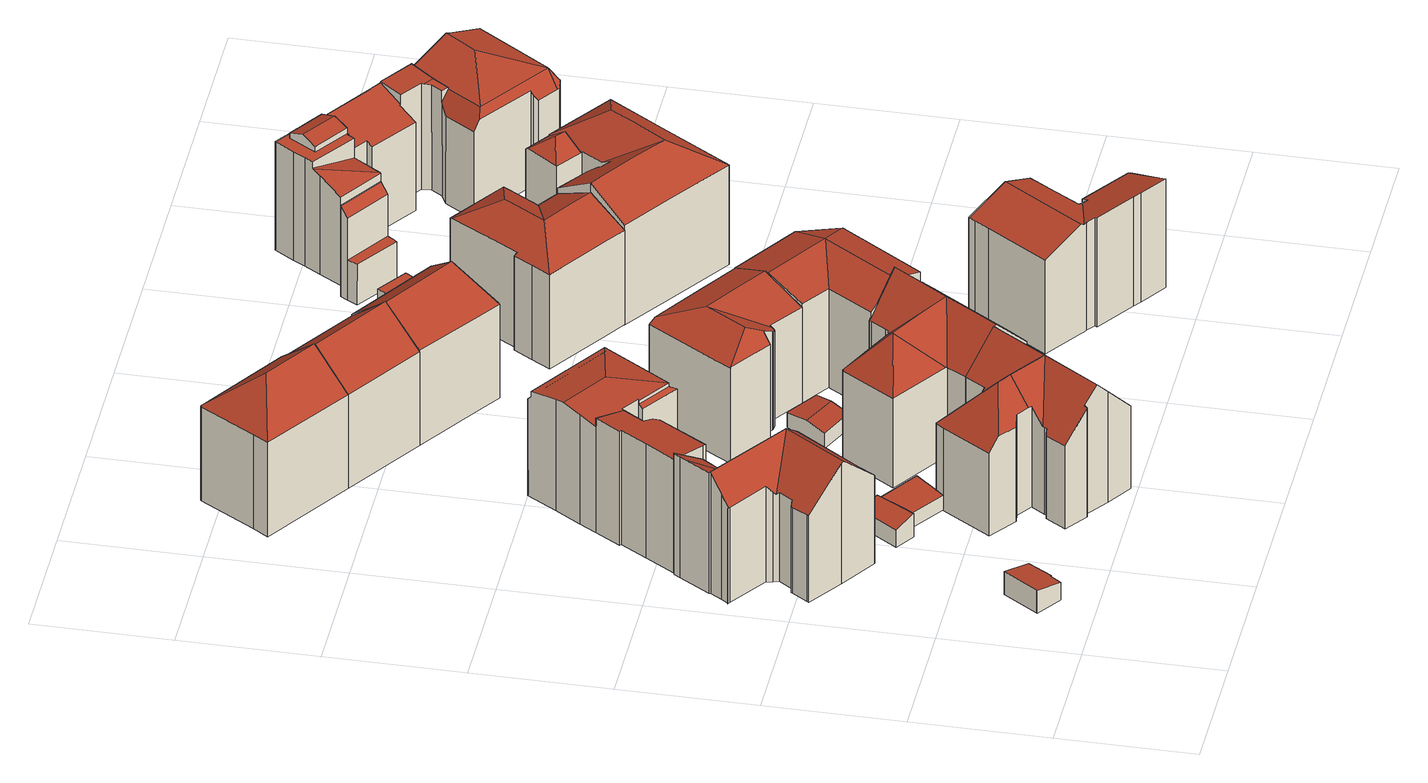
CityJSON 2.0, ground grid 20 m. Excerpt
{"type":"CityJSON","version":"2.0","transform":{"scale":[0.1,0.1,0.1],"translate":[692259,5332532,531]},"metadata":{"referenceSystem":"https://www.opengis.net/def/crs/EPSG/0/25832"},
"CityObjects":{
"building1":{"type":"Building","attributes":{"Gemeindeschluessel":"09162000","HoeheDach":"537.065","HoeheGrund":"533.323","Methode":"2000","NiedrigsteTraufeDesGebaeudes":"536.102","Geometrietyp2DReferenz":"3000","function":"31001_2000","roofType":"2100","measuredHeight":3.74,"storeysAboveGround":1},"geometry":[{"type":"MultiSurface","lod":"2","boundaries":[[[0,1,2,3]],[[4,5,2,1,6,7,8]],[[9,8,7,10]],[[11,4,8,9]],[[10,7,6,12]],[[12,6,1,0]],[[9,10,12,0,3,13,11]],[[3,2,5,13]],[[13,5,4,11]]],"semantics":{"surfaces":[{"type":"WallSurface"},{"type":"RoofSurface"},{"type":"GroundSurface"}],"values":[0,1,0,0,0,0,2,0,0]}}]},
"building2":{"type":"Building","attributes":{"Gemeindeschluessel":"09162000","HoeheDach":"552.970","HoeheGrund":"533.134","Methode":"2000","NiedrigsteTraufeDesGebaeudes":"547.145","Geometrietyp2DReferenz":"3000","function":"31001_9998","roofType":"3100","measuredHeight":19.84},"geometry":[{"type":"MultiSurface","lod":"2","boundaries":[[[14,15,16,17,18,19]],[[20,21,22,23]],[[24,25,26,27]],[[28,29,30,31,32,33,34,35,36,37]],[[38,36,35,39]],[[40,41,42,43]],[[44,45,46,47]],[[48,34,33,49]],[[31,50,51,32]],[[27,26,52,53]],[[54,55,45,44]],[[21,20,55,54]],[[41,56,57,58,38,39,48,49,51,50,22,21,54,44,47,59,60,61,24,27,53,62,15,14,42]],[[58,37,36,38]],[[47,46,63,59]],[[24,61,64,65,25]],[[49,33,32,51]],[[59,63,66,60]],[[62,67,16,15]],[[17,16,67,52,26,25,65]],[[29,68,66,63,46,45,55,20,23,30]],[[41,40,69,56]],[[56,69,70,57]],[[71,43,42,14,19]],[[28,70,69,40,43,71,29]],[[53,52,67,62]],[[39,35,34,48]],[[29,71,19,18,64,68]],[[61,60,66,68,64]],[[18,17,65,64]],[[22,50,31,30,23]],[[58,57,70,28,37]]],"semantics":{"surfaces":[{"type":"WallSurface"},{"type":"RoofSurface"},{"type":"GroundSurface"}],"values":[0,0,0,1,0,0,0,0,0,0,0,0,2,0,0,0,0,0,0,1,1,0,0,0,1,0,0,1,0,1,0,0]}}]},
"building3":{"type":"Building","attributes":{"Gemeindeschluessel":"09162000","HoeheDach":"537.483","HoeheGrund":"533.658","Methode":"2000","NiedrigsteTraufeDesGebaeudes":"536.543","Geometrietyp2DReferenz":"3000","function":"31001_2000","roofType":"2100","measuredHeight":3.83},"geometry":[{"type":"MultiSurface","lod":"2","boundaries":[[[72,73,74,75]],[[75,76,77,78,72]],[[79,76,75,74]],[[78,80,73,72]],[[77,81,80,78]],[[79,74,73,80,81]],[[76,79,81,77]]],"semantics":{"surfaces":[{"type":"WallSurface"},{"type":"GroundSurface"},{"type":"RoofSurface"}],"values":[0,1,0,0,0,2,0]}}]},
"building4":{"type":"Building","attributes":{"Gemeindeschluessel":"09162000","HoeheDach":"536.831","HoeheGrund":"533.705","Methode":"2000","NiedrigsteTraufeDesGebaeudes":"536.038","Geometrietyp2DReferenz":"3000","function":"31001_2000","roofType":"1000","measuredHeight":3.13},"geometry":[{"type":"MultiSurface","lod":"2","boundaries":[[[77,82,83,84]],[[78,77,84,85,86]],[[87,88,83,82,89]],[[85,88,87,86]],[[84,83,88,85]],[[86,87,89,78]],[[78,89,82,77]]],"semantics":{"surfaces":[{"type":"WallSurface"},{"type":"GroundSurface"},{"type":"RoofSurface"}],"values":[0,1,2,0,0,0,0]}}]},
"building5":{"type":"Building","attributes":{"Gemeindeschluessel":"09162000","HoeheDach":"553.841","HoeheGrund":"533.612","Methode":"2000","NiedrigsteTraufeDesGebaeudes":"547.075","Geometrietyp2DReferenz":"3000","function":"31001_1000","roofType":"3100","measuredHeight":20.23,"storeysAboveGround":4},"geometry":[{"type":"MultiSurface","lod":"2","boundaries":[[[90,91,92,93,94]],[[95,96,97,98,99]],[[100,101,102,103,104,105]],[[98,103,102,106,107]],[[98,97,108,103]],[[109,110,92,91]],[[111,112,100,105,113]],[[114,115,116,117]],[[118,119,117,116]],[[104,103,108,120]],[[121,122,123,124]],[[125,119,118,107,106]],[[109,126,127,110]],[[128,129,123,122]],[[95,130,131,96]],[[128,130,95,99,129]],[[132,101,100,112]],[[105,104,120,133,134,113]],[[118,116,115,135,136,94,93,98,107]],[[121,124,127,126]],[[90,94,136,137]],[[127,124,123,129,99,98,93,92,110]],[[121,126,109,91,90,137,138,114,117,119,125,132,112,111,139,140,131,130,128,122]],[[139,134,133,140]],[[132,125,106,102,101]],[[137,136,135,138]],[[138,135,115,114]],[[140,133,120,108,97,96,131]],[[111,113,134,139]]],"semantics":{"surfaces":[{"type":"WallSurface"},{"type":"RoofSurface"},{"type":"GroundSurface"}],"values":[0,1,1,1,1,0,0,0,0,1,0,0,0,0,0,0,0,1,1,0,0,1,2,0,0,0,0,0,0]}}]},
"building6":{"type":"Building","attributes":{"Gemeindeschluessel":"09162000","HoeheDach":"551.657","HoeheGrund":"532.970","Methode":"2000","NiedrigsteTraufeDesGebaeudes":"548.810","Geometrietyp2DReferenz":"3000","function":"31001_1000","roofType":"3200","measuredHeight":18.69,"storeysAboveGround":4},"geometry":[{"type":"MultiSurface","lod":"2","boundaries":[[[141,142,143,144]],[[145,146,147,148,149]],[[150,151,152,153,154,155,156,157,158,159]],[[160,161,162,163]],[[164,165,142,141]],[[166,167,168,169]],[[170,171,152,151,172]],[[146,173,174,175,176,147]],[[177,178,167,166]],[[173,179,158,157,174]],[[180,160,163,181]],[[182,183,184,185]],[[159,186,150]],[[155,187,156]],[[161,155,154,162]],[[188,159,158,179]],[[178,143,142,165,172,151,150,186,184,183,168,167]],[[156,187,175,174,157]],[[189,187,155,161,190]],[[189,148,147,176]],[[180,145,149,191,160]],[[180,181,192,171,170,164,141,144,177,166,169,182,185,188,179,173,146,145]],[[169,168,183,182]],[[192,181,163,162,154,153]],[[192,153,152,171]],[[191,149,148,189,190]],[[176,175,187,189]],[[185,184,186,159,188]],[[170,172,165,164]],[[190,161,160,191]],[[144,143,178,177]]],"semantics":{"surfaces":[{"type":"WallSurface"},{"type":"RoofSurface"},{"type":"GroundSurface"}],"values":[0,0,1,1,0,0,0,0,0,0,0,0,0,1,0,0,1,1,0,1,0,2,0,0,0,1,0,0,0,0,0]}}]},
"building7":{"type":"Building","attributes":{"Gemeindeschluessel":"09162000","HoeheDach":"536.974","HoeheGrund":"533.660","Methode":"1000","NiedrigsteTraufeDesGebaeudes":"536.974","Geometrietyp2DReferenz":"3000","function":"31001_2000","roofType":"1000","measuredHeight":3.31},"geometry":[{"type":"MultiSurface","lod":"2","boundaries":[[[193,194,195,196]],[[197,193,196,198]],[[199,197,198,200]],[[200,198,196,195,201,202]],[[194,203,201,195]],[[204,203,194,193,197,199]],[[203,204,202,201]],[[204,199,200,202]]],"semantics":{"surfaces":[{"type":"WallSurface"},{"type":"GroundSurface"},{"type":"RoofSurface"}],"values":[0,0,0,1,0,2,0,0]}}]},
"building8":{"type":"Building","attributes":{"Gemeindeschluessel":"09162000","HoeheDach":"554.195","HoeheGrund":"533.604","Methode":"1000","NiedrigsteTraufeDesGebaeudes":"548.912","Geometrietyp2DReferenz":"3000","function":"31001_1000","roofType":"3200","measuredHeight":20.59,"storeysAboveGround":5},"geometry":[{"type":"MultiSurface","lod":"2","boundaries":[[[205,206,207,208]],[[209,205,208,210,211,212,213,214,215]],[[216,217,214,213,212,218]],[[206,205,209,215,219,220]],[[206,220,221,207]],[[221,216,218,222,223,207]],[[210,223,222,211]],[[211,222,218,212]],[[207,223,210,208]],[[221,220,219,217,216]],[[214,217,219,215]]],"semantics":{"surfaces":[{"type":"WallSurface"},{"type":"GroundSurface"},{"type":"RoofSurface"}],"values":[0,1,0,0,2,2,0,0,0,2,0]}}]},
"building9":{"type":"Building","attributes":{"Gemeindeschluessel":"09162000","HoeheDach":"553.836","HoeheGrund":"533.640","Methode":"1000","NiedrigsteTraufeDesGebaeudes":"548.114","Geometrietyp2DReferenz":"3000","function":"31001_9998","roofType":"3100","measuredHeight":20.2,"storeysAboveGround":4},"geometry":[{"type":"MultiSurface","lod":"2","boundaries":[[[224,225,226,227]],[[228,229,230,231,232,233,234]],[[235,236,237,238]],[[234,233,239,240]],[[241,242,243,244]],[[245,246,242,241]],[[247,248,225,224]],[[238,237,248,247]],[[95,249,250,251,252,130]],[[240,239,253,254,255,256]],[[257,258,259,243,242,246,260,261,229,262,263]],[[264,263,262,229,250,249,95]],[[265,266,251,250,267,268,269,270,271]],[[271,270,256,255]],[[122,272,273,244,243,259,258,257]],[[227,226,274,275]],[[267,250,229,228,234,268]],[[260,246,245,276,275,274]],[[233,232,277,278,253,239]],[[232,231,230,279,236,235,280,281,277]],[[128,282,122,257,263,264,95,130]],[[229,261,260,274,226,225,248,237,236,279,230]],[[241,244,273,272,122,282,128,130,252,251,266,265,271,255,254,253,278,277,281,280,235,238,247,224,227,275,276,245]],[[269,234,240,256,270]],[[268,234,269]]],"semantics":{"surfaces":[{"type":"WallSurface"},{"type":"RoofSurface"},{"type":"GroundSurface"}],"values":[0,1,0,1,0,0,0,0,0,0,1,1,0,0,0,0,1,0,0,0,0,1,2,1,1]}}]},
"building10":{"type":"Building","attributes":{"Gemeindeschluessel":"09162000","HoeheDach":"536.440","HoeheGrund":"533.520","Methode":"1000","NiedrigsteTraufeDesGebaeudes":"536.001","Geometrietyp2DReferenz":"3000","function":"31001_2000","roofType":"3100","measuredHeight":2.92},"geometry":[{"type":"MultiSurface","lod":"2","boundaries":[[[283,284,285,286,287,288]],[[289,290,283,288,291]],[[285,284,292,293,294,286]],[[291,288,287,286,294,295,296,297]],[[298,299,300,292,284,283,290,289]],[[300,299,298,297,296,295,294,293,292]],[[298,289,291,297]]],"semantics":{"surfaces":[{"type":"RoofSurface"},{"type":"WallSurface"},{"type":"GroundSurface"}],"values":[0,0,1,1,1,2,1]}}]},
"building11":{"type":"Building","attributes":{"Gemeindeschluessel":"09162000","HoeheDach":"554.103","HoeheGrund":"533.640","Methode":"1000","NiedrigsteTraufeDesGebaeudes":"548.835","Geometrietyp2DReferenz":"3000","function":"31001_1000","roofType":"3100","measuredHeight":20.46,"storeysAboveGround":5},"geometry":[{"type":"MultiSurface","lod":"2","boundaries":[[[215,301,302,303]],[[206,304,301,215,305,205]],[[306,307,206,205]],[[308,302,301,304]],[[309,306,205,305,215,303]],[[307,306,309,303,302,308]],[[307,308,304,206]]],"semantics":{"surfaces":[{"type":"WallSurface"},{"type":"RoofSurface"},{"type":"GroundSurface"}],"values":[0,0,0,1,2,0,1]}}]},
"building12":{"type":"Building","attributes":{"Gemeindeschluessel":"09162000","HoeheDach":"551.790","HoeheGrund":"533.490","Methode":"2000","NiedrigsteTraufeDesGebaeudes":"549.009","Geometrietyp2DReferenz":"3000","function":"31001_1000","roofType":"3200","measuredHeight":18.3,"storeysAboveGround":4},"geometry":[{"type":"MultiSurface","lod":"2","boundaries":[[[310,311,312,313,314,315]],[[316,317,318,319]],[[320,321,319,318,322,323]],[[324,325,326,327]],[[328,329,325,324]],[[327,326,330,331]],[[322,318,317,332,312,311,310]],[[333,332,317,316]],[[334,335,336,337]],[[338,339,340,341,342,343]],[[320,323,329,328]],[[336,335,344,345,346]],[[333,347,348,313,312,332]],[[349,331,330,344,335,334]],[[350,337,336,346,338,343]],[[344,330,326,325,329,323,322,310,345]],[[346,345,310,315,340,339,338]],[[315,314,313,348,351,352,341,340]],[[347,333,316,319,321,320,328,324,327,331,349,334,337,350,343,342,341,352,351,348]]],"semantics":{"surfaces":[{"type":"RoofSurface"},{"type":"WallSurface"},{"type":"GroundSurface"}],"values":[0,1,1,1,1,1,0,1,1,1,1,0,1,1,1,0,0,1,2]}}]},
"building13":{"type":"Building","attributes":{"Gemeindeschluessel":"09162000","HoeheDach":"554.140","HoeheGrund":"533.620","Methode":"2000","NiedrigsteTraufeDesGebaeudes":"548.864","Geometrietyp2DReferenz":"3000","function":"31001_1000","roofType":"3200","measuredHeight":20.52,"storeysAboveGround":5},"geometry":[{"type":"MultiSurface","lod":"2","boundaries":[[[303,353,354,355]],[[354,356,357]],[[358,359,360,361,362,306]],[[361,360,363,357,356,364,362]],[[356,354,353,364]],[[362,364,353,303,365,306]],[[363,360,359,366,367,355,354,357]],[[367,366,359,358,306,365,303,355]]],"semantics":{"surfaces":[{"type":"WallSurface"},{"type":"RoofSurface"},{"type":"GroundSurface"}],"values":[0,1,0,1,1,0,0,2]}}]},
"building14":{"type":"Building","attributes":{"Gemeindeschluessel":"09162000","HoeheDach":"551.866","HoeheGrund":"533.537","Methode":"1000","NiedrigsteTraufeDesGebaeudes":"549.598","Geometrietyp2DReferenz":"3000","function":"31001_1000","roofType":"3100","measuredHeight":18.33,"storeysAboveGround":4},"geometry":[{"type":"MultiSurface","lod":"2","boundaries":[[[368,369,370,371]],[[371,372,373,374]],[[371,374,375,376,377]],[[378,379,380,381,316,333,382,383,384]],[[382,333,375,374,373]],[[376,316,381,377]],[[379,385,386,380]],[[316,376,375,333]],[[369,378,384,370]],[[370,372,371]],[[377,381,380,386]],[[384,383,372,370]],[[372,383,382,373]],[[368,371,377,386,385]],[[379,378,369,368,385]]],"semantics":{"surfaces":[{"type":"RoofSurface"},{"type":"GroundSurface"},{"type":"WallSurface"}],"values":[0,0,0,1,2,2,2,2,2,0,2,2,2,0,2]}}]},
"building15":{"type":"Building","attributes":{"Gemeindeschluessel":"09162000","HoeheDach":"551.293","HoeheGrund":"533.480","Methode":"1000","NiedrigsteTraufeDesGebaeudes":"548.818","Geometrietyp2DReferenz":"3000","function":"31001_1000","roofType":"3100","measuredHeight":17.81,"storeysAboveGround":4},"geometry":[{"type":"MultiSurface","lod":"2","boundaries":[[[387,388,389,390]],[[391,392,393,394]],[[395,396,397,398]],[[394,393,399,400]],[[400,399,401,402]],[[403,404,405,406]],[[407,408,388,387]],[[409,410,396,395]],[[406,391,394,400,402,411,407,387,390,412,413,414,415,416,417,418,419,409,395,398,420,421,422,423,424,403]],[[425,410,409,419,418,426]],[[411,402,401,427,408,407]],[[406,405,392,391]],[[423,428,429,424]],[[430,428,423,422,421,431]],[[404,403,424,429]],[[432,433,434,416,415,414]],[[435,436,425,426,437,434,433,432]],[[438,430,431,439,397,396,410,425,436,435]],[[389,388,408,427,401,399,393,392,405,404,429,428,430,438]],[[421,420,398,397,439,431]],[[416,434,437,417]],[[413,412,390,389,438,435,432,414]],[[417,437,426,418]]],"semantics":{"surfaces":[{"type":"WallSurface"},{"type":"GroundSurface"},{"type":"RoofSurface"}],"values":[0,0,0,0,0,0,0,0,1,0,0,0,0,0,0,0,2,2,2,0,0,0,0]}}]},
"building16":{"type":"Building","attributes":{"Gemeindeschluessel":"09162000","HoeheDach":"551.990","HoeheGrund":"533.360","Methode":"1000","NiedrigsteTraufeDesGebaeudes":"548.783","Geometrietyp2DReferenz":"3000","function":"31001_1000","roofType":"3200","measuredHeight":18.63,"storeysAboveGround":4},"geometry":[{"type":"MultiSurface","lod":"2","boundaries":[[[440,441,442,443]],[[444,445,446,447]],[[448,449,445,444]],[[450,449,448,451,452,453]],[[454,446,445,455,456,457]],[[458,459,452,451,448,444,447,460,461,462,440,443,463,464,465,466]],[[458,466,467,468]],[[456,469,470,471,472,442,441,473,457]],[[453,474,468,467,470,469,456]],[[442,472,471,475,465,464,463,443]],[[462,473,441,440]],[[460,447,446,454,457,461]],[[455,445,449,450,453,456]],[[470,467,475,471]],[[461,457,473,462]],[[452,459,458,468,474,453]],[[465,475,467,466]]],"semantics":{"surfaces":[{"type":"WallSurface"},{"type":"RoofSurface"},{"type":"GroundSurface"}],"values":[0,0,0,0,1,2,0,1,1,0,0,0,1,1,0,0,0]}}]},
"building17":{"type":"Building","attributes":{"Gemeindeschluessel":"09162000","HoeheDach":"535.657","HoeheGrund":"532.491","Methode":"1000","NiedrigsteTraufeDesGebaeudes":"535.657","Geometrietyp2DReferenz":"3000","function":"31001_2000","roofType":"1000","measuredHeight":3.17},"geometry":[{"type":"MultiSurface","lod":"2","boundaries":[[[476,477,478,479]],[[477,476,480,481]],[[479,478,482,483]],[[478,477,481,482]],[[476,479,483,480]],[[483,482,481,480]]],"semantics":{"surfaces":[{"type":"RoofSurface"},{"type":"WallSurface"},{"type":"GroundSurface"}],"values":[0,1,1,1,1,2]}}]},
"building18":{"type":"Building","attributes":{"Gemeindeschluessel":"09162000","HoeheDach":"553.574","HoeheGrund":"533.330","Methode":"2000","NiedrigsteTraufeDesGebaeudes":"549.459","Geometrietyp2DReferenz":"3000","function":"31001_9998","roofType":"3200","measuredHeight":20.24,"storeysAboveGround":4},"geometry":[{"type":"MultiSurface","lod":"2","boundaries":[[[484,485,486]],[[487,488,489,486]],[[490,491,492]],[[493,494,495,496,497,498,499,500,501,502,503,504,505,506,507,508,509,510,511,512,513,514]],[[500,515,516,501]],[[517,518,519,520,521,522]],[[488,523,524]],[[525,492,491,526,511,510,509,508]],[[484,486,489,490,492,525]],[[527,522,528,529,530,516,515,531,532,533]],[[499,531,515,500]],[[496,534,533,497]],[[522,521,520,535,523,488,487,486,485,536,537,528]],[[529,528,537,536,506,505,504,503]],[[497,533,532,498]],[[538,517,522,527,533,534]],[[490,489,488,524,526,491]],[[530,529,503,502,501,516]],[[520,519,535]],[[494,493,514,519,518,517]],[[524,523,535,519,514,513,512,511,526]],[[498,532,531,499]],[[507,506,536,485,484,525,508]],[[495,494,517,538,534,496]]],"semantics":{"surfaces":[{"type":"WallSurface"},{"type":"RoofSurface"},{"type":"GroundSurface"}],"values":[0,0,1,2,0,1,0,0,1,1,0,0,1,0,0,1,1,0,1,0,0,0,0,0]}}]},
"building19":{"type":"Building","attributes":{"Gemeindeschluessel":"09162000","HoeheDach":"546.201","HoeheGrund":"531.336","Methode":"2000","NiedrigsteTraufeDesGebaeudes":"537.850","Geometrietyp2DReferenz":"3000","function":"31001_2000","roofType":"1000","measuredHeight":14.87},"geometry":[{"type":"MultiSurface","lod":"2","boundaries":[[[539,540,541,542]],[[543,544,545,546]],[[547,548,549,550]],[[548,551,539,542,549]],[[540,545,544,552,541]],[[553,552,544,543]],[[550,553,543,546,554,547]],[[546,545,540,539,551,554]],[[550,549,542,541,552,553]],[[554,551,548,547]]],"semantics":{"surfaces":[{"type":"WallSurface"},{"type":"RoofSurface"},{"type":"GroundSurface"}],"values":[0,0,0,1,1,0,2,0,0,0]}}]},
"building20":{"type":"Building","attributes":{"Gemeindeschluessel":"09162000","HoeheDach":"536.846","HoeheGrund":"533.390","Methode":"1000","NiedrigsteTraufeDesGebaeudes":"535.492","Geometrietyp2DReferenz":"3000","function":"31001_2000","roofType":"2100","measuredHeight":3.46},"geometry":[{"type":"MultiSurface","lod":"2","boundaries":[[[555,556,557,558]],[[557,556,559,560,561,562,563]],[[564,562,561,565]],[[566,564,565,567,568,555,558]],[[558,557,563,566]],[[567,560,559,568]],[[565,561,560,567]],[[566,563,562,564]],[[568,559,556,555]]],"semantics":{"surfaces":[{"type":"WallSurface"},{"type":"RoofSurface"},{"type":"GroundSurface"}],"values":[0,1,0,2,0,0,0,0,0]}}]},
"building21":{"type":"Building","attributes":{"Gemeindeschluessel":"09162000","HoeheDach":"536.305","HoeheGrund":"533.360","Methode":"1000","NiedrigsteTraufeDesGebaeudes":"536.305","Geometrietyp2DReferenz":"3000","function":"31001_2000","roofType":"1000","measuredHeight":2.94},"geometry":[{"type":"MultiSurface","lod":"2","boundaries":[[[569,570,571,572]],[[555,568,573,574,569,572]],[[571,570,575,576,577,578]],[[568,577,576,573]],[[555,578,577,568]],[[573,576,575,574]],[[572,571,578,555]],[[574,575,570,569]]],"semantics":{"surfaces":[{"type":"WallSurface"},{"type":"GroundSurface"},{"type":"RoofSurface"}],"values":[0,1,2,0,0,0,0,0]}}]},
"building22":{"type":"Building","attributes":{"Gemeindeschluessel":"09162000","HoeheDach":"552.481","HoeheGrund":"533.081","Methode":"2000","NiedrigsteTraufeDesGebaeudes":"547.384","Geometrietyp2DReferenz":"3000","function":"31001_9998","roofType":"3200","measuredHeight":19.4,"storeysAboveGround":4},"geometry":[{"type":"MultiSurface","lod":"2","boundaries":[[[579,580,581,582,583]],[[584,585,586,587,588]],[[586,589,590,587]],[[591,592,593,594]],[[595,579,583,596,597]],[[598,599,600,601]],[[602,603,604,605]],[[606,607,608,609,610,611]],[[612,613,614,615]],[[616,617,618,619,620]],[[621,622,619,618,623,624]],[[603,625,626,604]],[[627,628,629,630,631,632]],[[633,634,635,636,637]],[[616,620,638,639]],[[633,637,640,588,587,590,641]],[[598,642,643,644,599]],[[645,646,621,624,647,648]],[[613,645,648,614]],[[629,615,614,648,647,649,611,610,630]],[[580,650,651,652,581]],[[653,634,633,641,616,639]],[[654,627,632,625,603,602,655]],[[598,601,609,608,656,657,626,625,632,631,658,642]],[[595,585,584,659,636,635,660,661,662,646,645,613,612,628,627,654,591,594,663,664,607,606,650,580,579]],[[589,597,596,590]],[[654,655,592,591]],[[647,624,623,649]],[[584,588,640,659]],[[596,583,582,590]],[[649,623,618,617,651,650,606,611]],[[620,619,622,665,666,638]],[[667,668,644,643]],[[655,602,605,593,592]],[[653,660,635,634]],[[668,600,599,644]],[[661,666,665,662]],[[658,667,643,642]],[[585,595,597,589,586]],[[659,640,637,636]],[[628,612,615,629]],[[663,657,656,664]],[[646,662,665,622,621]],[[590,582,581,652,669]],[[663,594,593,605,604,626,657]],[[610,609,601,600,668,667,658,631,630]],[[616,641,669,652,651,617]],[[590,669,641]],[[661,660,653,639,638,666]],[[664,656,608,607]]],"semantics":{"surfaces":[{"type":"WallSurface"},{"type":"RoofSurface"},{"type":"GroundSurface"}],"values":[0,0,1,0,0,0,1,0,0,0,1,0,0,0,0,1,0,0,0,1,0,1,0,1,2,1,0,0,0,1,0,1,1,1,0,1,0,0,0,0,0,0,0,1,0,0,1,1,0,0]}}]}
},
"vertices":[
[130,98,23],[130,98,51],[108,63,51],[108,63,23],[93,47,52],[106,64,51],[91,124,61],[57,73,61],[56,72,61],[56,72,23],[57,73,23],[93,47,23],[91,124,23],[106,64,23],
[100,506,21],[123,542,21],[123,542,167],[103,512,166],[100,507,166],[100,506,168],[62,444,177],[62,444,21],[64,435,21],[64,435,168],[50,559,21],[50,559,218],[56,568,218],[56,568,21],[80,342,220],[140,431,220],[65,430,164],[66,426,167],[52,406,167],[44,406,161],[43,404,161],[28,381,162],[26,378,162],[77,344,217],[26,378,21],[28,381,21],[148,335,165],[148,335,21],[213,430,21],[213,430,165],[2,484,21],[2,484,176],[3,484,177],[3,484,21],[43,404,21],[44,406,21],[66,426,21],[52,406,21],[58,566,216],[58,566,21],[5,482,21],[5,482,176],[132,311,21],[132,309,21],[77,344,21],[10,494,21],[21,511,21],[21,513,21],[60,569,21],[10,494,193],[21,513,218],[45,551,218],[21,511,219],[60,569,216],[21,512,220],[132,311,166],[132,309,165],[210,431,168],
[195,268,27],[195,268,65],[166,286,55],[166,286,27],[203,341,27],[229,324,27],[204,282,27],[203,341,56],[204,282,65],[229,324,65],
[229,324,58],[293,283,58],[293,283,27],[273,252,27],[265,241,27],[265,241,50],[273,252,52],[204,282,51],
[290,53,26],[325,28,26],[325,28,208],[309,39,228],[290,53,205],[372,231,172],[352,201,173],[343,207,161],[364,122,228],[417,202,228],[258,140,180],[272,142,190],[291,130,190],[310,158,228],[290,171,228],[232,159,181],[296,126,190],[285,109,167],[343,208,161],[363,4,26],[363,4,161],[218,169,26],[258,140,26],[218,169,161],[273,102,26],[273,102,161],[281,103,167],[281,103,26],[282,106,167],[282,106,26],[273,252,162],[399,57,26],[471,167,26],[471,167,161],[399,57,161],[296,126,26],[385,37,26],[385,37,161],[420,200,26],[420,200,225],[372,231,26],[352,201,26],[272,142,26],[273,252,161],[265,241,161],[253,72,162],[287,49,204],[287,49,26],[253,72,26],[265,241,26],[273,252,26],
[175,611,20],[175,611,186],[129,539,187],[129,539,20],[330,714,20],[201,796,20],[201,796,178],[330,715,178],[330,714,178],[176,663,193],[179,661,193],[180,663,194],[206,646,194],[205,645,193],[253,614,193],[235,696,204],[166,740,204],[149,715,199],[134,690,193],[258,603,181],[253,614,187],[205,645,187],[202,639,182],[173,620,20],[173,620,188],[60,569,20],[60,569,206],[88,612,206],[88,612,20],[159,630,20],[180,663,20],[159,630,193],[174,753,20],[174,753,201],[198,791,193],[198,791,185],[123,542,20],[123,542,188],[149,715,20],[258,603,20],[202,639,20],[113,651,20],[113,651,206],[110,653,206],[110,653,20],[134,690,207],[318,714,193],[134,690,20],[318,714,185],[253,614,185],[258,603,178],[206,646,20],
[259,518,60],[267,514,60],[267,514,27],[259,518,27],[239,487,60],[239,487,27],[275,471,60],[275,471,27],[271,523,27],[294,512,27],[271,523,60],[294,512,60],
[163,1034,26],[163,1034,179],[31,1118,180],[31,1118,26],[197,1087,26],[46,1141,26],[96,1221,26],[98,1223,26],[99,1222,26],[105,1219,26],[231,1138,26],[99,1222,180],[105,1219,180],[98,1223,179],[231,1138,181],[197,1087,232],[118,1137,232],[96,1221,179],[46,1141,180],
[475,383,26],[475,383,173],[477,382,176],[477,382,26],[421,307,228],[474,278,228],[453,352,172],[451,352,173],[440,349,181],[439,350,181],[376,332,228],[455,353,26],[455,353,174],[458,357,174],[458,357,26],[410,370,174],[357,396,172],[581,332,26],[581,332,171],[565,308,171],[565,308,26],[582,334,26],[582,334,171],[473,380,26],[473,380,174],[390,259,171],[391,260,171],[391,260,26],[390,259,26],[410,370,26],[357,396,26],[356,396,26],[356,396,171],[471,167,171],[490,195,171],[562,304,171],[528,359,228],[508,329,228],[440,227,228],[422,199,228],[420,200,227],[390,261,26],[390,260,26],[390,260,171],[390,261,171],[304,317,172],[304,317,171],[304,317,26],[490,195,26],[562,304,26],[527,359,228],[527,359,26],[528,359,26],[440,349,26],[439,350,26],[455,353,173],[453,352,26],[451,352,26],[422,199,26],
[448,430,54],[463,453,51],[430,475,50],[418,484,50],[416,482,50],[397,453,54],[430,402,50],[443,422,53],[378,425,50],[463,453,25],[430,475,25],[418,484,25],[416,482,25],[397,453,25],[378,425,25],[430,402,25],[443,422,25],[448,430,25],
[231,1138,179],[347,1065,178],[347,1065,26],[197,1086,231],[197,1086,26],[280,959,26],[280,959,179],[314,1012,231],[314,1012,26],
[417,594,208],[463,565,208],[514,533,208],[544,579,186],[493,612,186],[411,663,186],[477,475,25],[477,475,181],[427,509,182],[427,509,25],[424,505,25],[425,506,25],[425,506,180],[424,505,180],[416,501,25],[416,501,182],[412,501,184],[412,501,25],[421,503,25],[421,503,181],[408,502,186],[408,502,25],[509,526,205],[509,526,25],[393,511,25],[393,511,194],[386,501,180],[386,501,25],[320,542,180],[333,563,180],[401,669,180],[401,669,25],[333,563,25],[320,542,25],[395,510,194],[379,534,208],[321,542,181],[514,533,25],[544,579,25],[395,510,25],[321,542,25],[493,612,25],[411,663,25],
[347,1065,180],[479,982,180],[479,982,26],[423,943,231],[411,877,180],[381,894,26],[410,875,26],[410,875,179],[381,894,179],[280,959,181],[410,876,179],[313,1011,231],[313,1011,26],[410,876,26],[411,877,26],
[530,358,209],[582,334,186],[664,456,186],[603,468,209],[643,517,186],[544,580,186],[510,527,209],[509,526,208],[477,475,187],[520,447,186],[582,334,25],[527,359,25],[477,381,25],[520,447,25],[544,580,25],[643,517,25],[664,456,25],[527,359,208],[477,381,186],
[730,125,25],[730,125,201],[718,133,201],[718,133,25],[837,50,25],[837,50,202],[836,48,203],[836,48,25],[822,223,25],[822,223,186],[809,202,185],[809,202,25],[797,74,203],[797,74,25],[786,82,203],[786,82,25],[875,107,25],[875,107,178],[871,101,181],[871,101,25],[728,121,25],[728,121,203],[827,232,25],[827,232,186],[764,97,25],[713,136,25],[709,139,25],[652,177,25],[689,233,25],[711,266,25],[725,287,25],[731,297,25],[788,258,25],[787,167,25],[781,157,25],[788,153,25],[797,147,25],[803,156,25],[788,258,203],[731,297,178],[764,97,203],[797,147,182],[803,156,178],[788,153,182],[781,157,185],[652,177,178],[689,233,178],[711,266,178],[709,139,203],[746,195,203],[725,287,178],[713,136,201],[787,167,185],
[527,878,24],[527,878,178],[531,875,181],[531,875,24],[647,797,24],[647,797,210],[614,744,178],[614,744,24],[681,849,24],[681,849,178],[650,869,178],[650,869,24],[649,869,24],[649,869,178],[583,764,178],[617,817,210],[571,846,210],[492,823,178],[678,915,24],[650,870,24],[583,764,24],[492,823,24],[510,851,24],[563,926,24],[594,976,24],[597,979,24],[683,923,24],[683,923,178],[678,915,178],[604,899,210],[609,907,210],[594,976,180],[563,926,181],[510,851,178],[650,870,178],[597,979,178],
[626,1022,47],[644,1049,47],[600,1079,47],[582,1052,47],[626,1022,15],[644,1049,15],[600,1079,15],[582,1052,15],
[771,834,185],[771,834,186],[772,836,186],[787,859,186],[802,882,186],[787,859,206],[772,870,206],[764,906,187],[734,862,186],[848,739,23],[780,634,23],[683,698,23],[614,744,23],[647,797,23],[681,849,23],[729,817,23],[732,803,23],[729,798,23],[742,789,23],[742,788,23],[751,802,23],[752,803,23],[772,833,23],[771,834,23],[733,860,23],[734,862,23],[764,906,23],[766,909,23],[803,884,23],[804,884,23],[900,819,23],[732,803,193],[729,798,196],[780,634,186],[848,739,186],[900,819,186],[820,803,226],[800,771,226],[765,718,226],[803,884,186],[803,884,185],[733,860,185],[766,909,185],[717,751,226],[751,802,187],[742,788,197],[742,789,197],[729,817,186],[681,849,187],[647,797,226],[614,744,186],[804,884,186],[772,833,187],[752,803,187],[683,698,186],
[693,1083,69],[693,1083,137],[628,1125,137],[628,1125,69],[635,1136,3],[635,1136,152],[700,1094,152],[700,1094,3],[682,1069,3],[682,1069,69],[620,1111,69],[620,1111,3],[686,1073,69],[629,1126,138],[629,1126,3],[686,1073,3],
[735,933,24],[735,933,50],[719,909,45],[719,909,24],[760,970,58],[724,994,58],[699,956,50],[691,962,50],[676,938,45],[691,962,24],[699,956,24],[676,938,24],[724,994,24],[760,970,24],
[747,934,24],[747,934,53],[743,928,53],[743,928,24],[813,934,24],[792,903,24],[792,903,53],[813,934,53],[760,970,53],[735,933,53],
[1031,1017,21],[975,1054,21],[975,1054,212],[1023,1022,191],[1031,1017,175],[910,919,21],[943,897,21],[943,897,164],[940,899,164],[910,919,164],[951,898,172],[950,914,191],[635,1136,21],[635,1136,165],[655,1168,182],[655,1168,21],[952,898,21],[959,908,172],[952,898,172],[712,1221,198],[712,1221,206],[763,1187,207],[763,1187,198],[701,1095,166],[728,1136,166],[663,1180,188],[662,1179,187],[850,1138,21],[700,1238,21],[700,1238,198],[767,1193,198],[767,1193,194],[850,1138,195],[758,1117,21],[827,1071,21],[827,1071,165],[758,1117,166],[876,1036,191],[916,1094,191],[916,1094,197],[893,1060,193],[876,1036,193],[877,1073,194],[878,1070,193],[867,1127,197],[845,1095,194],[728,1136,198],[663,1180,198],[735,1146,21],[764,1126,21],[764,1126,170],[736,1145,170],[736,1145,198],[735,1146,198],[830,984,179],[821,990,164],[821,990,21],[910,930,21],[910,930,178],[866,1043,193],[866,1043,175],[909,926,172],[842,986,191],[687,1181,198],[687,1181,206],[700,1201,215],[844,1096,21],[877,1073,21],[845,1095,178],[844,1096,178],[867,1127,195],[966,1060,21],[966,1060,213],[970,1057,215],[851,1035,164],[700,1094,21],[700,1094,165],[681,1209,198],[671,1192,198],[737,1147,198],[909,926,21],[851,1035,21],[867,1043,21],[878,1059,21],[671,1192,21],[681,1209,21],[878,1059,193],[867,1043,193],[737,1147,207],[750,1167,215],[938,1012,215]
]}
